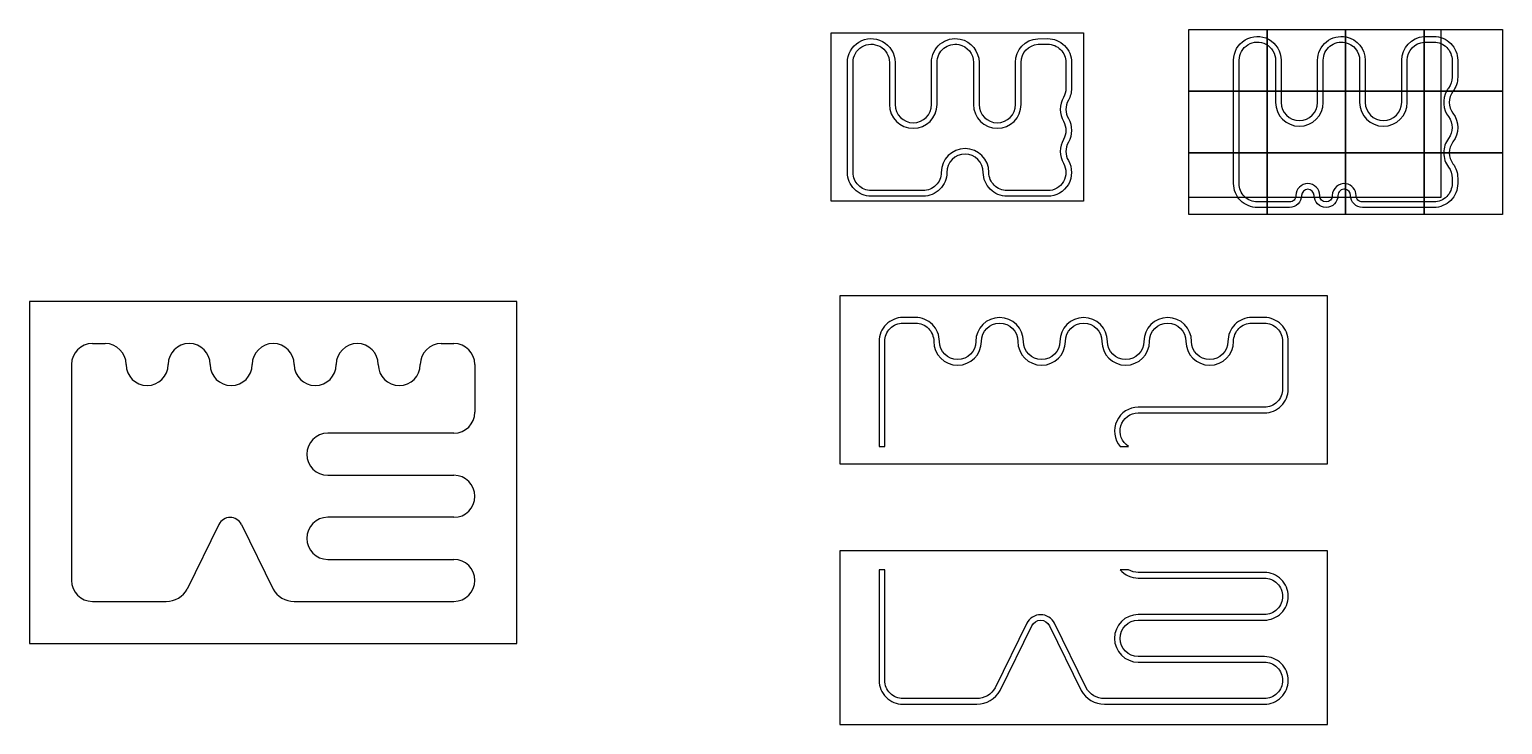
# Model space of a CAD drawing. Header units: millimetres. Extents: x -2015 to 3243, y -218 to 2262.
import ezdxf

# ---------------------------------------------------------------- set-up
doc = ezdxf.new("R2010")
doc.units = ezdxf.units.MM

msp = doc.modelspace()

# ---------------------------------------------------------------- linework, layer by layer
for p, q in [((-1789.6, 1141), (-1744.6, 1141)), ((-544.6, 1141), (-499.6, 1141)), ((-424.6, 1066), (-424.6, 896))]:
    msp.add_line(p, q)
at = {"lineweight": -3}
for points in [[(2123.4, 2261.5), (2403.4, 2261.5), (2403.4, 2041.5), (2123.4, 2041.5), (2123.4, 2261.5)], [(2403.4, 2261.5), (2683.4, 2261.5), (2683.4, 2041.5), (2403.4, 2041.5), (2403.4, 2261.5)], [(2683.4, 2261.5), (2963.4, 2261.5), (2963.4, 2041.5), (2683.4, 2041.5), (2683.4, 2261.5)], [(2963.4, 2261.5), (3243.4, 2261.5), (3243.4, 2041.5), (2963.4, 2041.5), (2963.4, 2261.5)], [(2123.4, 2041.5), (2403.4, 2041.5), (2403.4, 1821.5), (2123.4, 1821.5), (2123.4, 2041.5)], [(2403.4, 2041.5), (2683.4, 2041.5), (2683.4, 1821.5), (2403.4, 1821.5), (2403.4, 2041.5)], [(2403.4, 2041.5), (2683.4, 2041.5), (2683.4, 1821.5), (2403.4, 1821.5)], [(2683.4, 2041.5), (2963.4, 2041.5), (2963.4, 1821.5), (2683.4, 1821.5), (2683.4, 2041.5)], [(2963.4, 2041.5), (3243.4, 2041.5), (3243.4, 1821.5), (2963.4, 1821.5), (2963.4, 2041.5)], [(2123.4, 1821.5), (2403.4, 1821.5), (2403.4, 1601.5), (2123.4, 1601.5), (2123.4, 1821.5)], [(2403.4, 1821.5), (2683.4, 1821.5), (2683.4, 1601.5), (2403.4, 1601.5), (2403.4, 1821.5)], [(2683.4, 1821.5), (2963.4, 1821.5), (2963.4, 1601.5), (2683.4, 1601.5), (2683.4, 1821.5)], [(2963.4, 1821.5), (3243.4, 1821.5), (3243.4, 1601.5), (2963.4, 1601.5), (2963.4, 1821.5)]]:
    msp.add_lwpolyline(points, dxfattribs=at)
for points in [[(2123.4, 2261.5), (3023.4, 2261.5), (3023.4, 1661.5), (2123.4, 1661.5), (2123.4, 2261.5)], [(847.5, 2249), (1747.5, 2249), (1747.5, 1649), (847.5, 1649), (847.5, 2249)], [(-2014.6, 1291), (-2014.6, 71), (-274.6, 71), (-274.6, 1291), (-2014.6, 1291)], [(878.3, 1311.7), (878.3, 711.7), (2618.3, 711.7), (2618.3, 1311.7), (878.3, 1311.7)], [(-1864.6, 1066), (-1864.6, 296)], [(-499.6, 821), (-949.6, 821)], [(-949.6, 671), (-499.6, 671)], [(-1338.7, 495.3), (-1451.7, 265)], [(-1257.9, 495.3), (-1144.8, 265)], [(-499.6, 521), (-949.6, 521)], [(-949.6, 371), (-499.6, 371)], [(878.3, 401.7), (878.3, -218.3), (2618.3, -218.3), (2618.3, 401.7), (878.3, 401.7)], [(-1789.6, 221), (-1526.2, 221)], [(-1070.3, 221), (-499.6, 221), (-499.6, 221)]]:
    msp.add_lwpolyline(points)
at = {"color": 40, "lineweight": -3, "true_color": 0xf8d731}
for points in [[(1175, 1666.5), (1065, 1666.5), (1025, 1666.5), (990, 1666.5, -0.414214), (905, 1751.5), (905, 2033.9), (905, 2143.9, -0.564726), (1029.7, 2219.1, -0.278179), (1075, 2143.9), (1075, 2033.9), (1075, 1993.9, 1), (1205, 1993.9), (1205, 2033.9), (1205, 2143.9, -0.474498), (1307, 2227.2, -0.356394), (1375, 2143.9), (1375, 2033.9), (1375, 1993.9, 1), (1505, 1993.9), (1505, 2033.9), (1505, 2143.9, -0.394805), (1584.3, 2228.7), (1620, 2228.9, -0.414214), (1705, 2143.9), (1705, 2051.5, -0.131652), (1693.6, 2009, 0.267949), (1693.6, 1944, -0.267949), (1693.6, 1859, 0.267949), (1693.6, 1794, -0.57735), (1620, 1666.5), (1585, 1666.5), (1475, 1666.5, -0.414214), (1390, 1751.5, 1), (1260, 1751.5, -0.414214)], [(1175, 1686.5), (1065, 1686.5), (1025, 1686.5), (990, 1686.5, -0.414214), (925, 1751.5), (925, 2033.9), (925, 2143.9, -0.564726), (1020.3, 2201.4, -0.278179), (1055, 2143.9), (1055, 2033.9), (1055, 1993.9, 1), (1225, 1993.9), (1225, 2033.9), (1225, 2143.9, -0.474498), (1303, 2207.6, -0.356394), (1355, 2143.9), (1355, 2033.9), (1355, 1993.9, 1), (1525, 1993.9), (1525, 2033.9), (1525, 2143.9, -0.394805), (1585.7, 2208.8), (1620, 2208.9, -0.414214), (1685, 2143.9), (1685, 2051.5, -0.131652), (1676.3, 2019, 0.267949), (1676.3, 1934, -0.267949), (1676.3, 1869, 0.267949), (1676.3, 1784, -0.57735), (1620, 1686.5), (1585, 1686.5), (1475, 1686.5, -0.414214), (1410, 1751.5, 1), (1240, 1751.5, -0.414214)]]:
    msp.add_lwpolyline(points, format="xyb", close=True, dxfattribs=at)
for points in [[(2283.4, 2041.5), (2283.4, 2151.5, -0.564726), (2408.1, 2226.7, -0.564726)], [(2303.4, 2041.5), (2303.4, 2151.5, -0.564726), (2398.8, 2209, -0.564726)], [(2398.8, 2209, -0.278179), (2433.4, 2151.5), (2433.4, 2041.5)], [(2408.1, 2226.7, -0.278179), (2453.4, 2151.5), (2453.4, 2041.5)], [(2583.4, 2041.5), (2583.4, 2151.5, -0.474498), (2685.4, 2234.8, -0.474498)], [(2603.4, 2041.5), (2603.4, 2151.5, -0.474498), (2681.4, 2215.2, -0.474498)], [(2681.4, 2215.2, -0.356394), (2733.4, 2151.5), (2733.4, 2041.5)], [(2685.4, 2234.8, -0.356394), (2753.4, 2151.5), (2753.4, 2041.5)], [(2883.4, 2041.5), (2883.4, 2151.5, -0.394805), (2962.8, 2236.3, -0.394805)], [(2903.4, 2041.5), (2903.4, 2151.5, -0.394805), (2964.1, 2216.4, -0.394805)], [(2962.8, 2236.3, -0.016681), (2968.4, 2236.5), (2998.4, 2236.5, -0.414214), (3083.4, 2151.5), (3083.4, 2091.5, -0.162278), (3066.4, 2040.5)], [(2964.1, 2216.4, -0.016681), (2968.4, 2216.5), (2998.4, 2216.5, -0.414214), (3063.4, 2151.5), (3063.4, 2091.5, -0.162278), (3050.4, 2052.5, 0.038405), (3043.4, 2041.5, 0.038405)], [(2433.4, 2041.5), (2433.4, 2001.5, 1), (2603.4, 2001.5), (2603.4, 2041.5)], [(2453.4, 2041.5), (2453.4, 2001.5, 1), (2583.4, 2001.5), (2583.4, 2041.5)], [(2733.4, 2041.5), (2733.4, 2001.5, 1), (2903.4, 2001.5), (2903.4, 2041.5)], [(2753.4, 2041.5), (2753.4, 2001.5, 1), (2883.4, 2001.5), (2883.4, 2041.5)], [(3043.4, 2041.5, 0.291201), (3050.4, 1950.5, -0.333333), (3050.4, 1872.5, 0.162278), (3033.4, 1821.5)], [(3067.2, 2041.5, -0.003657), (3066.4, 2040.5, 0.333333), (3066.4, 1962.5, -0.333333), (3066.4, 1860.5, 0.162278), (3053.4, 1821.5)], [(2403.4, 1626.5), (2368.4, 1626.5, -0.414214), (2283.4, 1711.5), (2283.4, 1821.5)], [(2403.4, 1646.5), (2368.4, 1646.5, -0.414214), (2303.4, 1711.5), (2303.4, 1821.5)], [(3053.4, 1821.5, 0.162278), (3066.4, 1782.5, -0.162278), (3083.4, 1731.5), (3083.4, 1711.5, -0.414214), (2998.4, 1626.5), (2963.4, 1626.5)], [(3033.4, 1821.5, 0.162278), (3050.4, 1770.5, -0.162278), (3063.4, 1731.5), (3063.4, 1711.5, -0.414214), (2998.4, 1646.5), (2963.4, 1646.5)], [(2685, 1711, 0.460212), (2635.9, 1669, -1), (2590.9, 1669, 1), (2505.9, 1669, -0.414214), (2483.4, 1646.5), (2403.4, 1646.5)], [(2681.9, 1691.3, 0.460212), (2655.9, 1669, -1), (2570.9, 1669, 1), (2525.9, 1669, -0.414214), (2483.4, 1626.5), (2403.4, 1626.5)], [(2963.4, 1626.5), (2743.4, 1626.5, -0.414214), (2700.9, 1669, 0.369664), (2681.9, 1691.3, 0.369664)], [(2963.4, 1646.5), (2743.4, 1646.5, -0.414214), (2720.9, 1669, 0.369664), (2685, 1711, 0.369664)]]:
    msp.add_lwpolyline(points, format="xyb", dxfattribs=at)
for points in [[(2283.4, 1821.5), (2283.4, 2041.5)], [(2303.4, 1821.5), (2303.4, 2041.5)]]:
    msp.add_lwpolyline(points, dxfattribs=at)
for points in [[(1908.7, 773.8, -0.752158), (1943.3, 893.8), (2393.3, 893.8, 0.414214), (2478.3, 978.8), (2478.3, 1148.8, 0.414214), (2393.3, 1233.8), (2348.3, 1233.8, 0.414214), (2263.3, 1148.8, -1), (2133.3, 1148.8, 1), (1963.3, 1148.8, -1), (1833.3, 1148.8, 1), (1663.3, 1148.8, -1), (1533.3, 1148.8, 1), (1363.3, 1148.8, -1), (1233.3, 1148.8, 0.414214), (1148.3, 1233.8), (1103.3, 1233.8, 0.414214), (1018.3, 1148.8), (1018.3, 773.8), (1038.3, 773.8), (1038.3, 1148.8, -0.414214), (1103.3, 1213.8), (1148.3, 1213.8, -0.414214), (1213.3, 1148.8, 1), (1383.3, 1148.8, -1), (1513.3, 1148.8, 1), (1683.3, 1148.8, -1), (1813.3, 1148.8, 1), (1983.3, 1148.8, -1), (2113.3, 1148.8, 1), (2283.3, 1148.8, -0.414214), (2348.3, 1213.8), (2393.3, 1213.8, -0.414214), (2458.3, 1148.8), (2458.3, 978.8, -0.414214), (2393.3, 913.8), (1943.3, 913.8, 0.639036), (1878.5, 773.8)], [(1018.3, 334.2), (1018.3, -60.8, 0.414214), (1103.3, -145.8), (1366.7, -145.8, 0.27403), (1450.1, -96.5), (1563.3, 134.1, -0.623123), (1626.1, 134.1), (1739.3, -96.5, 0.27403), (1822.6, -145.8), (2393.3, -145.8, 0.414214), (2478.3, -60.8, 0.414214), (2393.3, 24.2), (1943.3, 24.2, -1), (1943.3, 154.2), (2393.3, 154.2, 0.414214), (2478.3, 239.2, 0.414214), (2393.3, 324.2), (1943.3, 324.2, -0.14145), (1908.7, 334.2), (1878.5, 334.2, 0.220229), (1943.3, 304.2), (2393.3, 304.2, -0.414214), (2458.3, 239.2, -0.414214), (2393.3, 174.2), (1943.3, 174.2, 1), (1943.3, 4.2), (2393.3, 4.2, -0.414214), (2458.3, -60.8, -0.414214), (2393.3, -125.8), (1822.6, -125.8, -0.272525), (1757, -87.2), (1644, 142.9, 0.623123), (1545.3, 142.9), (1432.3, -87.2, -0.272525), (1366.7, -125.8), (1103.3, -125.8, -0.414214), (1038.3, -60.8), (1038.3, 334.2)]]:
    msp.add_lwpolyline(points, format="xyb", close=True)
for centre, radius, start, end in [((-1789.6, 1066), 75, 90, 180), ((-1744.6, 1066), 75, 0, 90), ((-1444.6, 1066), 75, 0, 180), ((-1144.6, 1066), 75, 0, 180), ((-844.6, 1066), 75, 0, 180), ((-544.6, 1066), 75, 90, 180), ((-499.6, 1066), 75, 0, 90), ((-1594.6, 1066), 75, 180, 0), ((-1294.6, 1066), 75, 180, 0), ((-994.6, 1066), 75, 180, 0), ((-694.6, 1066), 75, 180, 0), ((-499.6, 896), 75, 270, 0), ((-949.6, 746), 75, 90, 270), ((-499.6, 596), 75, 0, 90), ((-499.6, 596), 75, 270, 0), ((-1298.3, 475.5), 45, 26.144, 153.856), ((-949.6, 446), 75, 90, 270), ((-499.6, 296), 75, 0, 90), ((-1789.6, 296), 75, 180, 270), ((-1526.2, 306), 85, 270, 331.1521), ((-1070.3, 306), 85, 208.8479, 270), ((-499.6, 296), 75, 270, 0)]:
    msp.add_arc(centre, radius, start, end)

doc.saveas('drawing.dxf')
